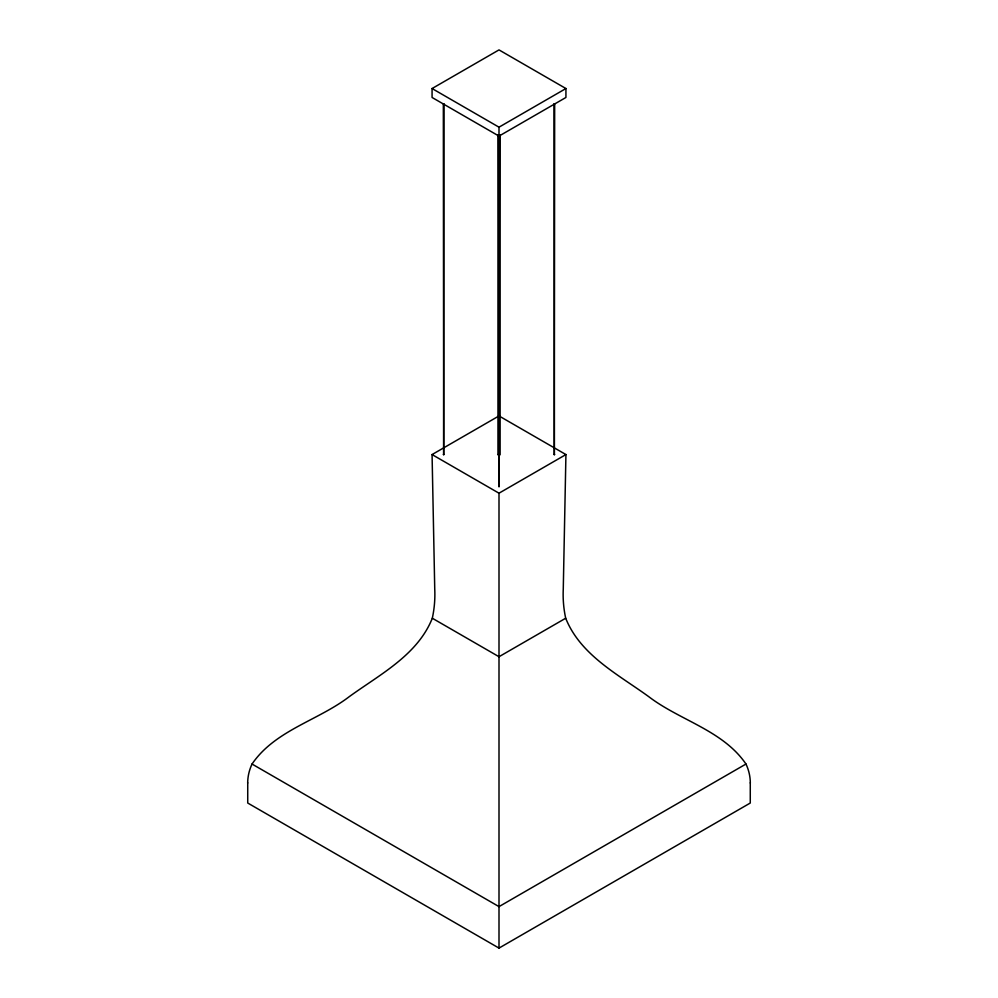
<?xml version="1.0" encoding="UTF-8"?>
<svg xmlns="http://www.w3.org/2000/svg" width="998" height="998" viewBox="0 0 998 998"><rect width="100%" height="100%" fill="white"/><g stroke="black" fill="none" stroke-linecap="round" stroke-linejoin="round"><path stroke-width="1.5" d="M247.691 782.931A65.631 53.593 0 0 1 252.045 764.031C275.049 730.287 317.963 720.593 349.2 696.704C379.702 674.536 417.551 655.187 432.309 618.236A167.901 137.088 0 0 0 434.741 589.032L432.072 454.564L499 415.929L565.928 454.564L563.271 589.032A167.901 137.088 0 0 0 565.691 618.224C580.437 655.187 618.298 674.536 648.8 696.704C680.062 720.581 722.926 730.311 745.98 764.031A65.631 53.593 0 0 1 750.309 782.931M444.01 103.705L443.673 454.764L443.337 103.705M500.16 134.942L500.123 454.776L498.289 455.063L498.513 454.065M499.337 135.653L499 486.7L498.663 135.653M554.663 103.705L554.327 454.764L553.99 103.705M443.349 454.514L444.01 454.564M498.676 486.463L499.337 486.513M554.002 454.514L554.663 454.564M432.072 88.535L499 49.9L565.928 88.535L565.928 97.467L499 136.102L432.072 97.467L432.072 88.535L499 127.183L565.928 88.535M432.072 454.564L499 493.199L565.928 454.564M565.691 618.236L499 656.734L432.309 618.236M745.98 764.031L499 906.621L252.02 764.031M247.729 782.931L247.729 803.028L499 948.1L750.271 803.028L750.271 782.931M499 127.183L499 136.102M499 493.199L499 948.1M497.965 134.942L497.965 454.614"/></g></svg>
